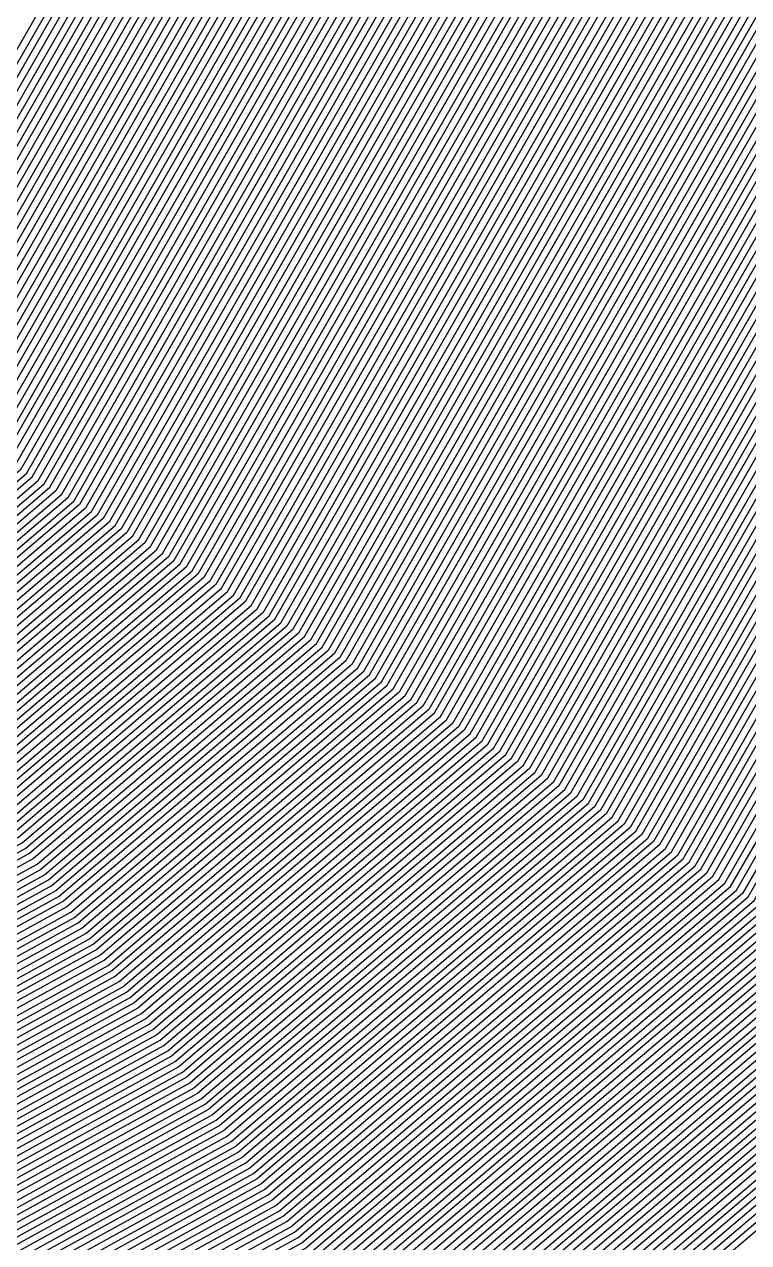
# Model space of a CAD drawing. Extents: x 7084 to 11035, y 13750 to 16729.
# Drawn here: x 8101.4 to 8164.9, y 16234.2 to 16341 of the extents above; entities that cross this region are included whole.
import ezdxf

# ---------------------------------------------------------------- set-up
doc = ezdxf.new("R2010")
doc.units = 0
doc.layers.add('Default', color=7, linetype='Continuous')

msp = doc.modelspace()

# ---------------------------------------------------------------- linework, layer by layer
at = {"layer": 'Default'}
for points in [[(7357.55, 15003.62), (7468.39, 15258.65), (7480.37, 15272.7), (7493.99, 15287.16), (7495.23, 15301.62), (7556.19, 15628.72), (7567.28, 15661.99), (7575.12, 15692.98), (7647.17, 16158.68), (7835.6, 16164.22), (7855, 16182.41), (8076.68, 16304.38), (8084.94, 16311.4), (8190.24, 16494.35), (8439.63, 16649.59)], [(8439.41, 16648.57), (8190.54, 16493.67), (8085.46, 16311.1), (8077.01, 16303.91), (7855.8, 16182.2), (7835.94, 16163.59), (7647.9, 16158.06)], [(7557.65, 15628.13), (7568.68, 15661.25), (7576.89, 15693.69), (7648.64, 16157.43), (7836.28, 16162.95), (7856.59, 16181.98), (8077.34, 16303.44), (8085.98, 16310.79), (8190.84, 16492.98), (8439.18, 16647.56)], [(8438.96, 16646.55), (8191.14, 16492.29), (8086.5, 16310.49), (8077.67, 16302.97), (7857.38, 16181.77), (7836.62, 16162.32), (7649.37, 16156.81), (7577.78, 15694.04), (7569.39, 15660.88), (7558.37, 15627.83), (7497.8, 15302.79)], [(8438.73, 16645.54), (8191.43, 16491.6), (8087.02, 16310.18), (8077.99, 16302.51), (7858.17, 16181.56), (7836.96, 16161.69), (7650.11, 16156.19), (7578.67, 15694.39), (7570.09, 15660.52), (7559.1, 15627.53), (7498.65, 15303.18), (7497.3, 15287.37), (7482.4, 15271.56), (7469.31, 15256.2), (7359.4, 15003.31), (7351.73, 14986.15), (7120.92, 14535.35), (7119.56, 14508.25), (7449.3, 14205.88)], [(8438.51, 16644.52), (8191.73, 16490.92), (8087.54, 16309.88), (8078.32, 16302.04), (7858.96, 16181.35), (7837.3, 16161.05), (7650.84, 16155.56), (7579.55, 15694.75), (7570.8, 15660.15), (7559.83, 15627.23), (7499.51, 15303.56)], [(7352.33, 14985.27), (7360.33, 15003.16), (7469.78, 15254.98), (7483.42, 15270.99), (7498.95, 15287.47), (7500.36, 15303.95), (7560.56, 15626.94), (7571.5, 15659.78), (7580.44, 15695.1), (7651.58, 16154.94), (7837.64, 16160.42), (7859.75, 16181.14), (8078.65, 16301.57), (8088.06, 16309.58), (8192.03, 16490.23), (8438.28, 16643.51)], [(8438.06, 16642.5), (8192.33, 16489.54), (8088.57, 16309.27), (8078.97, 16301.1), (7860.54, 16180.92), (7837.98, 16159.78), (7652.32, 16154.32), (7581.33, 15695.45), (7572.2, 15659.41), (7561.28, 15626.64), (7501.21, 15304.34)], [(8437.83, 16641.48), (8192.63, 16488.85), (8089.09, 16308.97), (8079.3, 16300.63), (7861.34, 16180.71), (7838.32, 16159.15), (7653.05, 16153.7), (7582.21, 15695.81), (7572.91, 15659.05), (7562.01, 15626.34), (7502.07, 15304.73), (7500.6, 15287.57), (7484.44, 15270.42)], [(8437.61, 16640.47), (8192.92, 16488.16), (8089.61, 16308.66), (8079.63, 16300.17), (7862.13, 16180.5), (7838.66, 16158.51), (7653.79, 16153.07), (7583.1, 15696.16), (7573.61, 15658.68), (7562.74, 15626.04), (7502.92, 15305.11)], [(7503.78, 15305.5), (7563.46, 15625.74), (7574.32, 15658.31), (7583.99, 15696.51), (7654.52, 16152.45), (7839, 16157.88), (7862.92, 16180.29), (8079.95, 16299.7), (8090.13, 16308.36), (8193.22, 16487.48), (8437.38, 16639.46)], [(7839.34, 16157.24), (7863.71, 16180.08), (8080.28, 16299.23), (8090.65, 16308.05), (8193.52, 16486.79), (8437.16, 16638.44)], [(7839.68, 16156.61), (7864.5, 16179.86), (8080.61, 16298.76), (8091.17, 16307.75), (8193.82, 16486.1), (8436.93, 16637.43)], [(8436.71, 16636.42), (8194.12, 16485.41), (8091.69, 16307.45), (8080.93, 16298.3), (7865.29, 16179.65), (7840.02, 16155.97), (7656.73, 16150.58), (7586.64, 15697.57), (7576.43, 15657.21), (7565.64, 15624.85), (7506.34, 15306.67), (7504.73, 15287.83)], [(8436.49, 16635.4), (8194.41, 16484.72), (8092.21, 16307.14), (8081.26, 16297.83), (7866.09, 16179.44), (7840.36, 16155.34), (7657.46, 16149.96), (7587.53, 15697.92), (7577.13, 15656.84), (7566.37, 15624.55), (7507.2, 15307.05)], [(7364.5, 15002.47), (7471.85, 15249.47), (7488, 15268.42), (7506.38, 15287.93), (7508.05, 15307.44), (7567.1, 15624.25), (7577.83, 15656.47), (7588.42, 15698.28), (7658.2, 16149.33), (7840.7, 16154.7), (7866.88, 16179.23), (8081.59, 16297.36), (8092.73, 16306.84), (8194.71, 16484.04), (8436.26, 16634.39)], [(8436.04, 16633.38), (8195.01, 16483.35), (8093.24, 16306.53), (8081.91, 16296.89), (7867.67, 16179.02), (7841.04, 16154.07), (7658.93, 16148.71), (7589.3, 15698.63), (7578.54, 15656.11), (7567.83, 15623.96), (7508.91, 15307.83)], [(7129.43, 14507.39), (7131.16, 14541.99), (7355.63, 14980.4), (7365.42, 15002.31), (7472.31, 15248.25), (7489.02, 15267.85), (7508.04, 15288.04), (7509.76, 15308.22), (7568.55, 15623.66), (7579.24, 15655.74), (7590.19, 15698.98), (7659.67, 16148.09), (7841.38, 16153.43), (7868.46, 16178.8), (8082.24, 16296.43), (8093.76, 16306.23), (8195.31, 16482.66), (8435.81, 16632.36)], [(8435.59, 16631.35), (8195.61, 16481.97), (8094.28, 16305.92), (8082.57, 16295.96), (7869.25, 16178.59), (7841.72, 16152.8), (7660.4, 16147.46), (7591.08, 15699.34), (7579.95, 15655.37), (7569.28, 15623.36), (7510.62, 15308.61), (7508.86, 15288.09), (7489.53, 15267.57), (7472.54, 15247.64), (7365.89, 15002.24), (7355.93, 14979.96), (7131.95, 14542.5), (7130.19, 14507.33), (7450.16, 14213.91), (7463.05, 14193.4), (7719.03, 14124.04)], [(8435.36, 16630.34), (8195.9, 16481.29), (8094.8, 16305.62), (8082.89, 16295.49), (7870.04, 16178.38), (7842.06, 16152.16), (7661.14, 16146.84), (7591.96, 15699.69)], [(7512.33, 15309.38), (7570.73, 15622.77), (7581.35, 15654.63), (7592.85, 15700.04), (7661.87, 16146.22), (7842.4, 16151.53), (7870.83, 16178.17), (8083.22, 16295.02), (8095.32, 16305.32), (8196.2, 16480.6), (8435.14, 16629.32)], [(8434.91, 16628.31), (8196.5, 16479.91), (8095.84, 16305.01), (8083.55, 16294.56), (7871.63, 16177.96), (7842.74, 16150.89), (7662.61, 16145.59), (7593.73, 15700.4), (7582.06, 15654.27), (7571.46, 15622.47), (7513.18, 15309.77)], [(7872.42, 16177.74), (8083.87, 16294.09), (8096.36, 16304.71), (8196.8, 16479.22), (8434.69, 16627.3)], [(7514.89, 15310.54), (7572.92, 15621.87), (7583.47, 15653.53), (7595.51, 15701.1), (7664.08, 16144.35), (7843.42, 16149.62), (7873.21, 16177.53), (8084.2, 16293.62), (8096.88, 16304.4), (8197.1, 16478.53), (8434.46, 16626.28)], [(8434.24, 16625.27), (8197.39, 16477.85), (8097.39, 16304.1), (8084.53, 16293.15), (7874, 16177.32), (7843.76, 16148.99), (7664.81, 16143.72), (7596.39, 15701.46), (7584.17, 15653.16), (7573.64, 15621.57), (7515.75, 15310.93)], [(8434.01, 16624.26), (8197.69, 16477.16), (8097.91, 16303.79), (8084.85, 16292.68), (7874.79, 16177.11), (7844.1, 16148.35), (7665.55, 16143.1), (7597.28, 15701.81), (7584.87, 15652.8), (7574.37, 15621.28), (7516.6, 15311.32), (7514.64, 15288.45), (7493.1, 15265.58), (7474.16, 15243.36), (7369.13, 15001.7), (7358.03, 14976.86), (7137.46, 14546.08), (7135.5, 14506.87), (7450.6, 14217.93), (7464.96, 14195.06), (7717.04, 14126.76), (7785.6, 14177.73)], [(7876.37, 16176.68), (8085.51, 16291.75), (8098.95, 16303.19), (8198.29, 16475.78), (8433.56, 16622.23)], [(8433.34, 16621.22), (8198.59, 16475.1), (8099.47, 16302.88), (8085.83, 16291.28), (7877.17, 16176.47), (7845.12, 16146.45), (7667.76, 16141.23), (7599.94, 15702.87), (7586.98, 15651.69), (7576.55, 15620.38)], [(7520.02, 15312.87), (7577.28, 15620.08), (7587.69, 15651.33), (7600.82, 15703.22), (7668.49, 16140.61), (7845.46, 16145.81), (7877.96, 16176.26), (8086.16, 16290.81), (8099.99, 16302.58), (8198.89, 16474.41), (8433.11, 16620.2)], [(7518.77, 15288.71), (7520.88, 15313.26), (7578, 15619.79), (7588.39, 15650.96), (7601.71, 15703.57), (7669.23, 16139.98), (7845.8, 16145.18), (7878.75, 16176.05), (8086.49, 16290.35), (8100.51, 16302.27), (8199.18, 16473.72), (8432.89, 16619.19)], [(8432.66, 16618.18), (8199.48, 16473.03), (8101.03, 16301.97), (8086.81, 16289.88), (7879.54, 16175.84), (7846.14, 16144.55), (7669.96, 16139.36), (7602.6, 15703.93), (7589.1, 15650.59), (7578.73, 15619.49), (7521.73, 15313.65), (7519.6, 15288.76), (7496.15, 15263.87), (7475.54, 15239.69), (7371.91, 15001.23), (7359.83, 14974.21), (7142.19, 14549.14), (7140.06, 14506.47), (7450.97, 14221.37), (7466.6, 14196.48), (7715.33, 14129.09), (7789.94, 14184.56)], [(7522.59, 15314.04), (7579.46, 15619.19), (7589.8, 15650.22), (7603.48, 15704.28), (7670.7, 16138.74), (7846.48, 16143.91), (7880.33, 16175.62), (8087.14, 16289.41), (8101.55, 16301.66), (8199.78, 16472.34), (8432.44, 16617.16)], [(8201.04, 14055.19), (8116.38, 14088.79), (7791.39, 14186.84), (7714.76, 14129.87), (7467.15, 14196.95), (7451.09, 14222.52), (7141.58, 14506.34), (7143.76, 14550.17), (7360.43, 14973.33), (7372.83, 15001.08), (7476.01, 15238.46), (7497.17, 15263.3), (7521.25, 15288.86), (7523.44, 15314.42), (7580.19, 15618.89), (7590.5, 15649.86), (7604.37, 15704.63), (7671.43, 16138.12), (7846.82, 16143.28), (7881.12, 16175.41), (8087.47, 16288.94), (8102.06, 16301.36), (8200.08, 16471.66), (8432.22, 16616.15)], [(7524.3, 15314.81), (7580.91, 15618.59), (7591.21, 15649.49), (7605.26, 15704.99), (7672.17, 16137.49), (7847.16, 16142.64), (7881.92, 16175.2), (8087.8, 16288.48), (8102.58, 16301.06), (8200.38, 16470.97), (8431.99, 16615.14)], [(7146.13, 14551.7), (7361.33, 14972), (7374.22, 15000.85), (7476.7, 15236.63), (7498.7, 15262.44), (7523.73, 15289.01), (7526.01, 15315.59), (7582.37, 15618), (7592.61, 15648.75), (7607.03, 15705.69), (7673.64, 16136.25), (7847.84, 16141.37), (7883.5, 16174.78), (8088.45, 16287.54), (8103.62, 16300.45), (8200.97, 16469.59), (8431.54, 16613.11)], [(7373.76, 15000.93), (7476.47, 15237.24), (7498.19, 15262.73), (7522.9, 15288.96), (7525.15, 15315.2), (7581.64, 15618.3), (7591.91, 15649.12), (7606.14, 15705.34), (7672.9, 16136.87), (7847.5, 16142.01), (7882.71, 16174.99), (8088.12, 16288.01), (8103.1, 16300.75), (8200.67, 16470.28), (8431.77, 16614.12)], [(8431.32, 16612.1), (8201.27, 16468.9), (8104.14, 16300.14), (8088.78, 16287.07), (7884.29, 16174.56), (7848.18, 16140.74), (7674.37, 16135.62), (7607.91, 15706.05), (7593.32, 15648.38), (7583.09, 15617.7), (7526.86, 15315.97)], [(8206.56, 14059.77), (8116.34, 14095.58), (7795.01, 14192.53), (7713.34, 14131.81), (7468.51, 14198.14), (7451.4, 14225.38), (7145.37, 14506.01), (7147.7, 14552.72), (7361.93, 14971.12), (7375.15, 15000.7), (7477.16, 15235.41), (7499.71, 15261.87), (7525.38, 15289.12), (7527.72, 15316.36), (7583.82, 15617.4), (7594.02, 15648.02), (7608.8, 15706.4), (7675.11, 16135), (7848.52, 16140.1), (7885.08, 16174.35), (8089.1, 16286.6), (8104.66, 16299.84), (8201.57, 16468.22), (8431.09, 16611.08)], [(8430.87, 16610.07), (8201.87, 16467.53), (8105.18, 16299.53), (8089.43, 16286.14), (7885.87, 16174.14), (7848.87, 16139.47), (7675.84, 16134.38), (7609.69, 15706.75), (7594.73, 15647.65), (7584.55, 15617.1), (7528.57, 15316.75)], [(7527.03, 15289.22), (7529.43, 15317.14), (7585.28, 15616.81), (7595.43, 15647.28), (7610.57, 15707.11), (7676.58, 16133.75), (7849.21, 16138.83), (7886.66, 16173.93), (8089.76, 16285.67), (8105.7, 16299.23), (8202.16, 16466.84), (8430.64, 16609.06)], [(8430.42, 16608.04), (8202.46, 16466.15), (8106.21, 16298.93), (8090.08, 16285.2), (7887.46, 16173.72), (7849.55, 16138.2), (7677.31, 16133.13), (7611.46, 15707.46), (7596.13, 15646.91), (7586, 15616.51), (7530.28, 15317.53), (7527.86, 15289.27), (7501.24, 15261.02), (7477.85, 15233.57), (7376.54, 15000.47), (7362.83, 14969.79), (7150.07, 14554.25), (7147.65, 14505.82), (7451.59, 14227.1), (7469.33, 14198.85), (7712.48, 14132.97)], [(8430.19, 16607.03), (8202.76, 16465.47), (8106.73, 16298.62), (8090.41, 16284.73), (7888.25, 16173.5), (7849.89, 16137.56), (7678.05, 16132.51), (7612.35, 15707.81), (7596.84, 15646.55), (7586.73, 15616.21), (7531.14, 15317.91)], [(8212.09, 14064.36), (8116.3, 14102.37), (7798.63, 14198.21), (7711.92, 14133.75), (7469.88, 14199.32), (7451.71, 14228.25), (7149.17, 14505.69), (7151.64, 14555.27), (7363.42, 14968.91), (7377.46, 15000.31), (7478.31, 15232.35), (7502.26, 15260.45), (7529.51, 15289.37), (7531.99, 15318.3), (7587.46, 15615.91), (7597.54, 15646.18), (7613.23, 15708.16), (7678.78, 16131.88), (7850.23, 16136.93), (7889.04, 16173.29), (8090.74, 16284.27), (8107.25, 16298.32), (8203.06, 16464.78), (8429.97, 16606.02)], [(8429.74, 16605), (8203.36, 16464.09), (8107.77, 16298.01), (8091.06, 16283.8), (7889.83, 16173.08), (7850.57, 16136.29), (7679.52, 16131.26), (7614.12, 15708.52), (7598.25, 15645.81), (7588.18, 15615.62), (7532.84, 15318.69)], [(8429.52, 16603.99), (8203.65, 16463.4), (8108.29, 16297.71), (8091.39, 16283.33), (7890.62, 16172.87), (7850.91, 16135.66), (7680.25, 16130.64), (7615, 15708.87), (7598.95, 15645.44), (7588.91, 15615.32), (7533.7, 15319.08), (7531.16, 15289.48), (7503.28, 15259.88), (7478.77, 15231.12), (7378.39, 15000.16), (7364.02, 14968.02), (7153.22, 14556.3), (7150.68, 14505.55), (7451.83, 14229.4), (7470.43, 14199.8), (7711.35, 14134.53), (7800.07, 14200.49)], [(8429.29, 16602.98), (8203.95, 16462.71), (8108.81, 16297.4), (8091.72, 16282.86), (7891.41, 16172.66), (7851.25, 16135.02), (7680.99, 16130.01), (7615.89, 15709.22)], [(8216.52, 14068.02), (8116.27, 14107.81), (7801.52, 14202.77), (7710.78, 14135.3), (7470.97, 14200.27), (7451.96, 14230.55), (7152.2, 14505.42), (7154.79, 14557.32), (7364.62, 14967.14), (7379.32, 15000), (7479.24, 15229.9), (7504.3, 15259.31), (7532.82, 15289.58), (7535.41, 15319.85), (7590.37, 15614.72), (7600.36, 15644.71), (7616.78, 15709.58), (7681.72, 16129.39), (7851.59, 16134.39), (7892.21, 16172.44), (8092.04, 16282.4), (8109.33, 16297.1), (8204.25, 16462.03), (8429.07, 16601.96)], [(8428.84, 16600.95), (8204.55, 16461.34), (8109.85, 16296.8), (8092.37, 16281.93), (7893, 16172.23), (7851.93, 16133.75), (7682.46, 16128.77), (7617.66, 15709.93), (7601.06, 15644.34), (7591.09, 15614.42), (7536.26, 15320.24), (7533.64, 15289.63), (7504.81, 15259.02)], [(8428.62, 16599.94), (8204.85, 16460.65), (8110.37, 16296.49), (8092.7, 16281.46), (7893.79, 16172.02), (7852.27, 16133.12), (7683.19, 16128.14), (7618.55, 15710.28)], [(7537.97, 15321.02), (7592.55, 15613.83), (7602.47, 15643.61), (7619.44, 15710.64), (7683.93, 16127.52), (7852.61, 16132.48), (7894.58, 16171.81), (8093.02, 16280.99), (8110.88, 16296.19), (8205.15, 16459.96), (8428.39, 16598.92)], [(7538.83, 15321.4), (7593.27, 15613.53), (7603.17, 15643.24), (7620.32, 15710.99), (7684.67, 16126.9), (7852.95, 16131.85), (7895.37, 16171.6), (8093.35, 16280.53), (8111.4, 16295.88), (8205.44, 16459.27), (8428.17, 16597.91)], [(8427.94, 16596.9), (8205.74, 16458.59), (8111.92, 16295.58), (8093.68, 16280.06), (7896.16, 16171.38), (7853.29, 16131.21), (7685.4, 16126.27), (7621.21, 15711.34), (7603.88, 15642.87), (7594, 15613.23), (7539.68, 15321.79)], [(7540.54, 15322.18), (7594.73, 15612.93), (7604.58, 15642.5), (7622.09, 15711.7), (7686.14, 16125.65), (7853.63, 16130.58), (7896.95, 16171.17), (8094, 16279.59), (8112.44, 16295.27), (8206.04, 16457.9), (8427.72, 16595.88)], [(7595.45, 15612.64), (7605.28, 15642.13), (7622.98, 15712.05), (7686.87, 16125.03), (7853.97, 16129.94), (7897.75, 16170.96), (8094.33, 16279.12), (8112.96, 16294.97), (8206.34, 16457.21), (8427.5, 16594.87)], [(7542.25, 15322.96), (7596.18, 15612.34), (7605.99, 15641.77), (7623.87, 15712.4), (7687.61, 16124.4), (7854.31, 16129.31), (7898.54, 16170.75), (8094.66, 16278.65), (8113.48, 16294.66), (8206.64, 16456.52), (8427.27, 16593.86)], [(8427.05, 16592.84), (8206.93, 16455.84), (8114, 16294.36), (8094.98, 16278.19), (7899.33, 16170.54), (7854.65, 16128.67), (7688.34, 16123.78), (7624.75, 15712.75), (7606.69, 15641.4), (7596.91, 15612.04), (7543.1, 15323.34)], [(7543.96, 15323.73), (7597.64, 15611.74), (7607.4, 15641.03), (7625.64, 15713.11), (7689.08, 16123.16), (7854.99, 16128.04), (7900.12, 16170.32), (8095.31, 16277.72), (8114.52, 16294.06), (8207.23, 16455.15), (8426.82, 16591.83)], [(7598.36, 15611.44), (7608.1, 15640.66), (7626.53, 15713.46), (7689.81, 16122.54), (7855.33, 16127.41), (7900.91, 16170.11), (8095.64, 16277.25), (8115.03, 16293.75), (8207.53, 16454.46), (8426.6, 16590.82)], [(8426.37, 16589.8), (8207.83, 16453.77), (8115.55, 16293.45), (8095.96, 16276.78), (7901.7, 16169.9), (7855.67, 16126.77), (7690.55, 16121.91), (7627.41, 15713.81), (7608.8, 15640.3), (7599.09, 15611.15), (7545.67, 15324.51), (7542.73, 15290.2)], [(7546.52, 15324.89), (7599.82, 15610.85), (7609.51, 15639.93), (7628.3, 15714.17), (7691.28, 16121.29), (7856.01, 16126.14), (7902.5, 16169.69), (8096.29, 16276.32), (8116.07, 16293.14), (8208.13, 16453.08), (8426.15, 16588.79)], [(8425.92, 16587.78), (8208.42, 16452.4), (8116.59, 16292.84), (8096.62, 16275.85), (7903.29, 16169.48), (7856.35, 16125.5), (7692.02, 16120.67), (7629.18, 15714.52), (7610.21, 15639.56), (7600.54, 15610.55), (7547.38, 15325.28), (7544.38, 15290.3), (7511.43, 15255.32), (7482.46, 15221.34), (7385.8, 14998.93), (7368.82, 14960.95), (7165.82, 14564.47), (7162.83, 14504.5), (7452.83, 14238.58), (7474.8, 14203.59), (7706.79, 14140.74)], [(8425.7, 16586.76), (8208.72, 16451.71), (8117.11, 16292.53), (8096.95, 16275.38), (7904.08, 16169.27), (7856.69, 16124.87), (7692.75, 16120.04), (7630.07, 15714.87), (7610.91, 15639.19), (7601.27, 15610.25), (7548.23, 15325.67)], [(8425.47, 16585.75), (8209.02, 16451.02), (8117.63, 16292.23), (8097.27, 16274.91), (7904.87, 16169.05), (7857.03, 16124.23), (7693.49, 16119.42), (7630.96, 15715.23), (7611.62, 15638.83), (7602, 15609.95), (7549.09, 15326.06)], [(8425.25, 16584.74), (8209.32, 16450.33), (8118.15, 16291.93), (8097.6, 16274.45), (7905.66, 16168.84), (7857.37, 16123.6), (7694.22, 16118.8), (7631.84, 15715.58), (7612.32, 15638.46), (7602.73, 15609.66), (7549.94, 15326.45), (7546.86, 15290.46), (7512.95, 15254.47), (7483.16, 15219.5), (7387.19, 14998.69), (7369.72, 14959.62), (7168.19, 14566), (7165.1, 14504.31), (7453.01, 14240.3)], [(7550.8, 15326.83), (7603.45, 15609.36), (7613.03, 15638.09), (7632.73, 15715.93), (7694.96, 16118.17), (7857.71, 16122.96), (7906.45, 16168.63), (8097.93, 16273.98), (8118.67, 16291.62), (8209.62, 16449.64), (8425.02, 16583.72)], [(7551.65, 15327.22), (7604.18, 15609.06), (7613.73, 15637.72), (7633.62, 15716.29), (7695.69, 16117.55), (7858.05, 16122.33), (7907.24, 16168.42), (8098.25, 16273.51), (8119.19, 16291.32), (8209.91, 16448.96), (8424.8, 16582.71)], [(7552.51, 15327.61), (7604.91, 15608.76), (7614.43, 15637.36), (7634.5, 15716.64), (7696.43, 16116.93), (7858.39, 16121.69), (7908.04, 16168.21), (8098.58, 16273.04), (8119.7, 16291.01), (8210.21, 16448.27), (8424.57, 16581.7)], [(8424.35, 16580.68), (8210.51, 16447.58), (8120.22, 16290.71), (8098.91, 16272.57), (7908.83, 16167.99), (7858.73, 16121.06), (7697.16, 16116.3), (7635.39, 15716.99), (7615.14, 15636.99), (7605.63, 15608.47), (7553.36, 15328)], [(8424.12, 16579.67), (8210.81, 16446.89), (8120.74, 16290.4), (8099.23, 16272.11), (7909.62, 16167.78), (7859.07, 16120.42), (7697.9, 16115.68), (7636.28, 15717.35), (7615.84, 15636.62), (7606.36, 15608.17), (7554.22, 15328.38), (7550.99, 15290.71), (7515.5, 15253.04)], [(7371.52, 14956.97), (7389.97, 14998.23), (7484.54, 15215.83), (7516.01, 15252.76), (7551.82, 15290.76), (7555.07, 15328.77), (7607.09, 15607.87), (7616.54, 15636.25), (7637.16, 15717.7), (7698.63, 16115.06), (7859.41, 16119.79), (7910.41, 16167.57), (8099.56, 16271.64), (8121.26, 16290.1), (8211.11, 16446.21), (8423.9, 16578.66)], [(7555.93, 15329.16), (7607.81, 15607.57), (7617.25, 15635.88), (7638.05, 15718.05), (7699.37, 16114.43), (7859.75, 16119.15), (7911.2, 16167.36), (8099.89, 16271.17), (8121.78, 16289.8), (8211.4, 16445.52), (8423.67, 16577.65)], [(8423.45, 16576.63), (8211.7, 16444.83), (8122.3, 16289.49), (8100.21, 16270.7), (7911.99, 16167.15), (7860.09, 16118.52), (7700.11, 16113.81), (7638.93, 15718.4)], [(7557.64, 15329.94), (7609.27, 15606.98), (7618.66, 15635.15), (7639.82, 15718.76), (7700.84, 16113.19), (7860.43, 16117.88), (7912.78, 16166.93), (8100.54, 16270.24), (8122.82, 16289.19), (8212, 16444.14), (8423.23, 16575.62)], [(8247.47, 14093.69), (8116.03, 14145.85), (7821.78, 14234.63), (7702.81, 14146.17), (7478.62, 14206.91), (7453.69, 14246.6), (7173.45, 14503.58), (7176.85, 14571.62), (7373.02, 14954.76), (7392.28, 14997.85), (7485.69, 15212.78), (7518.55, 15251.33), (7555.95, 15291.02), (7559.35, 15330.71), (7610.72, 15606.38), (7620.06, 15634.41), (7641.59, 15719.46), (7702.31, 16111.94), (7861.11, 16116.61), (7914.37, 16166.51), (8101.19, 16269.3), (8123.86, 16288.58), (8212.6, 16442.77), (8422.78, 16573.59)], [(7558.49, 15330.32), (7610, 15606.68), (7619.36, 15634.78), (7640.71, 15719.11), (7701.58, 16112.56), (7860.77, 16117.25), (7913.58, 16166.72), (8100.87, 16269.77), (8123.34, 16288.88), (8212.3, 16443.45), (8423, 16574.61)], [(8422.55, 16572.58), (8212.9, 16442.08), (8124.37, 16288.27), (8101.52, 16268.83), (7915.16, 16166.3), (7861.45, 16115.98), (7703.05, 16111.32), (7642.48, 15719.82)], [(8422.33, 16571.57), (8213.19, 16441.39), (8124.89, 16287.97), (8101.85, 16268.37), (7915.95, 16166.09), (7861.79, 16115.34), (7703.78, 16110.69), (7643.37, 15720.17), (7621.47, 15633.68), (7612.18, 15605.78), (7561.06, 15331.49)], [(8422.1, 16570.55), (8213.49, 16440.7), (8125.41, 16287.67), (8102.17, 16267.9), (7916.74, 16165.87), (7862.13, 16114.71), (7704.52, 16110.07), (7644.25, 15720.52), (7622.18, 15633.31), (7612.9, 15605.49), (7561.91, 15331.88)], [(7562.77, 15332.26), (7613.63, 15605.19), (7622.88, 15632.94), (7645.14, 15720.88), (7705.25, 16109.45), (7862.47, 16114.07), (7917.53, 16165.66), (8102.5, 16267.43), (8125.93, 16287.36), (8213.79, 16440.01), (8421.88, 16569.54)], [(8421.65, 16568.53), (8214.09, 16439.33), (8126.45, 16287.06), (8102.83, 16266.96), (7918.33, 16165.45), (7862.81, 16113.44), (7705.99, 16108.83), (7646.02, 15721.23), (7623.58, 15632.58), (7614.36, 15604.89), (7563.62, 15332.65)], [(7178.01, 14503.19), (7181.58, 14574.69), (7374.82, 14952.1), (7395.06, 14997.39), (7487.08, 15209.11), (7521.61, 15249.62), (7560.9, 15291.33), (7564.47, 15333.04), (7615.09, 15604.59), (7624.29, 15632.21), (7646.91, 15721.58), (7706.72, 16108.2), (7863.15, 16112.8), (7919.12, 16165.24), (8103.15, 16266.49), (8126.97, 16286.75), (8214.39, 16438.64), (8421.43, 16567.51)], [(8103.48, 16266.03), (8127.49, 16286.45), (8214.68, 16437.95), (8421.2, 16566.5)], [(8420.98, 16565.49), (8214.98, 16437.26), (8128.01, 16286.14), (8103.81, 16265.56), (7920.7, 16164.81), (7863.83, 16111.53), (7708.19, 16106.96), (7648.68, 15722.29), (7625.69, 15631.47), (7616.54, 15604), (7566.18, 15333.81), (7562.55, 15291.43), (7522.63, 15249.05), (7487.54, 15207.88), (7395.99, 14997.23), (7375.42, 14951.22), (7183.16, 14575.71), (7179.53, 14503.06), (7454.19, 14251.19), (7480.8, 14208.81), (7700.53, 14149.28)], [(8420.75, 16564.47), (8215.28, 16436.58), (8128.52, 16285.84), (8104.13, 16265.09), (7921.49, 16164.6), (7864.17, 16110.9), (7708.93, 16106.33)], [(8420.53, 16563.46), (8215.58, 16435.89), (8129.04, 16285.54), (8104.46, 16264.62), (7922.28, 16164.39), (7864.51, 16110.27), (7709.66, 16105.71), (7650.46, 15723), (7627.1, 15630.74), (7617.99, 15603.4), (7567.89, 15334.59)], [(8420.3, 16562.45), (8215.88, 16435.2), (8129.56, 16285.23), (8104.79, 16264.16), (7923.07, 16164.18), (7864.85, 16109.63)], [(8420.08, 16561.43), (8216.17, 16434.51), (8130.08, 16284.93), (8105.11, 16263.69), (7923.87, 16163.97), (7865.19, 16109), (7711.13, 16104.46), (7652.23, 15723.7)], [(7570.46, 15335.75), (7620.17, 15602.51), (7629.21, 15629.63), (7653.11, 15724.05), (7711.87, 16103.84), (7865.54, 16108.36), (7924.66, 16163.75), (8105.44, 16263.22), (8130.6, 16284.62), (8216.47, 16433.82), (8419.85, 16560.42)], [(7571.31, 15336.14), (7620.9, 15602.21), (7629.92, 15629.27), (7654, 15724.41), (7712.6, 16103.22), (7865.88, 16107.73), (7925.45, 16163.54), (8105.77, 16262.75), (8131.12, 16284.32), (8216.77, 16433.14), (8419.63, 16559.41)], [(7184.84, 14502.6), (7188.67, 14579.29), (7377.52, 14948.12), (7399.23, 14996.69), (7489.16, 15203.6), (7526.19, 15247.06), (7568.34, 15291.79), (7572.17, 15336.53), (7621.63, 15601.91), (7630.62, 15628.9), (7654.89, 15724.76), (7713.34, 16102.59), (7866.22, 16107.09), (7926.24, 16163.33), (8106.09, 16262.29), (8131.64, 16284.01), (8217.07, 16432.45), (8419.4, 16558.39)], [(7573.02, 15336.92), (7622.36, 15601.61), (7631.33, 15628.53), (7655.77, 15725.11), (7714.07, 16101.97), (7866.56, 16106.46), (7927.03, 16163.12), (8106.42, 16261.82), (8132.16, 16283.71), (8217.37, 16431.76), (8419.18, 16557.38)], [(7573.88, 15337.3), (7623.08, 15601.32), (7632.03, 15628.16), (7656.66, 15725.47), (7714.81, 16101.35), (7866.9, 16105.82), (7927.82, 16162.91), (8106.75, 16261.35), (8132.68, 16283.41), (8217.66, 16431.07), (8418.95, 16556.37)], [(7574.73, 15337.69), (7623.81, 15601.02), (7632.73, 15627.8), (7657.55, 15725.82), (7715.55, 16100.72), (7867.24, 16105.19), (7928.62, 16162.69), (8107.08, 16260.88), (8133.19, 16283.1), (8217.96, 16430.39), (8418.73, 16555.35)], [(7571.64, 15292), (7575.59, 15338.08), (7624.54, 15600.72), (7633.44, 15627.43), (7658.43, 15726.17), (7716.28, 16100.1), (7867.58, 16104.55), (7929.41, 16162.48), (8107.4, 16260.42), (8133.71, 16282.8), (8218.26, 16429.7), (8418.51, 16554.34)], [(8418.28, 16553.33), (8218.56, 16429.01), (8134.23, 16282.49), (8107.73, 16259.95), (7930.2, 16162.27), (7867.92, 16103.92), (7717.02, 16099.48), (7659.32, 15726.53), (7634.14, 15627.06), (7625.26, 15600.42), (7576.44, 15338.47)], [(7577.3, 15338.86), (7625.99, 15600.12), (7634.84, 15626.69), (7660.2, 15726.88), (7717.75, 16098.85), (7868.26, 16103.28), (7930.99, 16162.06), (8108.06, 16259.48), (8134.75, 16282.19), (8218.86, 16428.32), (8418.06, 16552.31)], [(7579.01, 15339.63), (7627.45, 15599.53), (7636.25, 15625.96), (7661.98, 15727.59), (7719.22, 16097.61), (7868.94, 16102.01), (7932.57, 16161.63), (8108.71, 16258.54), (8135.79, 16281.58), (8219.45, 16426.95), (8417.61, 16550.29)], [(8417.38, 16549.27), (8219.75, 16426.26), (8136.31, 16281.28), (8109.04, 16258.08), (7933.36, 16161.42), (7869.28, 16101.38), (7719.96, 16096.98), (7662.86, 15727.94), (7636.96, 15625.59), (7628.17, 15599.23), (7579.86, 15340.02)], [(8417.16, 16548.26), (8220.05, 16425.57), (8136.83, 16280.97), (8109.36, 16257.61), (7934.16, 16161.21), (7869.62, 16100.74), (7720.69, 16096.36), (7663.75, 15728.29), (7637.66, 15625.22), (7628.9, 15598.93), (7580.72, 15340.41)], [(7581.57, 15340.8), (7629.63, 15598.63), (7638.36, 15624.86), (7664.64, 15728.65), (7721.43, 16095.74), (7869.96, 16100.11), (7934.95, 16161), (8109.69, 16257.14), (8137.34, 16280.67), (8220.35, 16424.88), (8416.93, 16547.25)], [(7381.12, 14942.82), (7404.79, 14995.77), (7491.92, 15196.26), (7532.3, 15243.64), (7578.25, 15292.41), (7582.43, 15341.18), (7630.35, 15598.34), (7639.07, 15624.49), (7665.52, 15729), (7722.16, 16095.11), (7870.3, 16099.47), (7935.74, 16160.79), (8110.02, 16256.67), (8137.86, 16280.36), (8220.65, 16424.19), (8416.71, 16546.23)], [(7631.08, 15598.04), (7639.77, 15624.12), (7666.41, 15729.35), (7722.9, 16094.49), (7870.64, 16098.84), (7936.53, 16160.57), (8110.34, 16256.21), (8138.38, 16280.06), (8220.94, 16423.51), (8416.48, 16545.22)], [(8416.26, 16544.21), (8221.24, 16422.82), (8138.9, 16279.75), (8110.67, 16255.74), (7937.32, 16160.36), (7870.98, 16098.2), (7723.63, 16093.87), (7667.29, 15729.7), (7640.47, 15623.75), (7631.81, 15597.74), (7584.14, 15341.96)], [(8416.03, 16543.19), (8221.54, 16422.13), (8139.42, 16279.45), (8111, 16255.27), (7938.11, 16160.15), (7871.32, 16097.57), (7724.37, 16093.25), (7668.18, 15730.06), (7641.18, 15623.38), (7632.53, 15597.44), (7584.99, 15342.35)], [(8415.81, 16542.18), (8221.84, 16421.44), (8139.94, 16279.15), (8111.32, 16254.8), (7938.91, 16159.94), (7871.66, 16096.93), (7725.1, 16092.62), (7669.07, 15730.41), (7641.88, 15623.02), (7633.26, 15597.14), (7585.85, 15342.73)], [(7582.38, 15292.67), (7586.7, 15343.12), (7633.99, 15596.85), (7642.59, 15622.65), (7669.95, 15730.76), (7725.84, 16092), (7872, 16096.3), (7939.7, 16159.73), (8111.65, 16254.34), (8140.46, 16278.84), (8222.14, 16420.76), (8415.58, 16541.17)], [(7583.21, 15292.72), (7587.56, 15343.51), (7634.72, 15596.55), (7643.29, 15622.28), (7670.84, 15731.12), (7726.57, 16091.38), (7872.34, 16095.66), (7940.49, 16159.51), (8111.98, 16253.87), (8140.98, 16278.54), (8222.43, 16420.07), (8415.36, 16540.15)], [(7199.26, 14501.35), (7203.64, 14588.99), (7383.21, 14939.72), (7408.03, 14995.23), (7493.54, 15191.98), (7535.87, 15241.65), (7584.03, 15292.77), (7588.41, 15343.9), (7635.44, 15596.25), (7643.99, 15621.91), (7671.73, 15731.47), (7727.31, 16090.75), (7872.68, 16095.03), (7941.28, 16159.3), (8112.3, 16253.4), (8141.5, 16278.23), (8222.73, 16419.38), (8415.13, 16539.14)], [(7589.27, 15344.29), (7636.17, 15595.95), (7644.7, 15621.55), (7672.61, 15731.82), (7728.04, 16090.13), (7873.02, 16094.39), (7942.07, 16159.09), (8112.63, 16252.93), (8142.01, 16277.93), (8223.03, 16418.69), (8414.91, 16538.13)], [(7455.92, 14267.25), (7200.78, 14501.22), (7205.21, 14590.02), (7383.81, 14938.84), (7408.95, 14995.08), (7494, 15190.76), (7536.88, 15241.08), (7585.68, 15292.87), (7590.12, 15344.67), (7636.9, 15595.66), (7645.4, 15621.18), (7673.5, 15732.18), (7728.78, 16089.51), (7873.36, 16093.76), (7942.86, 16158.88), (8112.96, 16252.46), (8142.53, 16277.62), (8223.33, 16418), (8414.68, 16537.11)], [(7590.98, 15345.06), (7637.62, 15595.36), (7646.11, 15620.81), (7674.38, 15732.53), (7729.51, 16088.88), (7873.7, 16093.13), (7943.65, 16158.67), (8113.28, 16252), (8143.05, 16277.32), (8223.63, 16417.32), (8414.46, 16536.1)], [(7203.05, 14501.02), (7207.58, 14591.55), (7384.71, 14937.51), (7410.34, 14994.85), (7494.69, 15188.92), (7538.41, 15240.22), (7588.16, 15293.03), (7592.69, 15345.84), (7639.08, 15594.76), (7647.51, 15620.08), (7676.16, 15733.24), (7730.99, 16087.64), (7874.38, 16091.86), (7945.24, 16158.24), (8113.94, 16251.06), (8144.09, 16276.71), (8224.22, 16415.94), (8414.01, 16534.07)], [(7944.45, 16158.45), (8113.61, 16251.53), (8143.57, 16277.02), (8223.92, 16416.63), (8414.23, 16535.09)], [(7640.53, 15594.17), (7648.92, 15619.34), (7677.93, 15733.94), (7732.46, 16086.39), (7875.06, 16090.59), (7946.82, 16157.82), (8114.59, 16250.13), (8145.13, 16276.1), (8224.82, 16414.56), (8413.56, 16532.05)], [(8413.34, 16531.03), (8225.12, 16413.88), (8145.65, 16275.8), (8114.92, 16249.66), (7947.61, 16157.61), (7875.4, 16089.95), (7733.19, 16085.77), (7678.82, 15734.3), (7649.62, 15618.97), (7641.26, 15593.87), (7595.25, 15347)], [(7596.11, 15347.39), (7641.99, 15593.57), (7650.33, 15618.61), (7679.7, 15734.65), (7733.93, 16085.14), (7875.74, 16089.32), (7948.4, 16157.39), (8115.24, 16249.19), (8146.16, 16275.49), (8225.41, 16413.19), (8413.11, 16530.02)], [(8412.89, 16529.01), (8225.71, 16412.5), (8146.68, 16275.19), (8115.57, 16248.72), (7949.19, 16157.18), (7876.08, 16088.68), (7734.66, 16084.52), (7680.59, 15735), (7651.03, 15618.24), (7642.71, 15593.27), (7596.96, 15347.78)], [(8412.66, 16527.99), (8226.01, 16411.81), (8147.2, 16274.89), (8115.9, 16248.26), (7949.99, 16156.97), (7876.42, 16088.05), (7735.4, 16083.9), (7681.48, 15735.35), (7651.74, 15617.87), (7643.44, 15592.97), (7597.81, 15348.16)], [(8412.44, 16526.98), (8226.31, 16411.13), (8147.72, 16274.58), (8116.23, 16247.79), (7950.78, 16156.76), (7876.76, 16087.41), (7736.13, 16083.27), (7682.36, 15735.71), (7652.44, 15617.5), (7644.17, 15592.68), (7598.67, 15348.55)], [(8412.21, 16525.97), (8226.61, 16410.44), (8148.24, 16274.28), (8116.55, 16247.32), (7951.57, 16156.55), (7877.1, 16086.78), (7736.87, 16082.65), (7683.25, 15736.06)], [(7600.38, 15349.33), (7645.62, 15592.08), (7653.85, 15616.77), (7684.13, 15736.41), (7737.6, 16082.03), (7877.44, 16086.14), (7952.36, 16156.33), (8116.88, 16246.85), (8148.76, 16273.97), (8226.9, 16409.75), (8411.99, 16524.95)], [(7601.23, 15349.72), (7646.35, 15591.78), (7654.55, 15616.4), (7685.02, 15736.77), (7738.34, 16081.4), (7877.78, 16085.51), (7953.15, 16156.12), (8117.21, 16246.39), (8149.28, 16273.67), (8227.2, 16409.06), (8411.76, 16523.94)], [(8411.54, 16522.93), (8227.5, 16408.37), (8149.8, 16273.36), (8117.53, 16245.92), (7953.94, 16155.91), (7878.12, 16084.87), (7739.07, 16080.78), (7685.91, 15737.12), (7655.26, 15616.03), (7647.08, 15591.48), (7602.09, 15350.1)], [(8411.31, 16521.91), (8227.8, 16407.69), (8150.32, 16273.06), (8117.86, 16245.45), (7954.74, 16155.7), (7878.46, 16084.24), (7739.81, 16080.16), (7686.79, 15737.47), (7655.96, 15615.66), (7647.8, 15591.19), (7602.94, 15350.49)], [(7955.53, 16155.49), (8118.19, 16244.98), (8150.83, 16272.76), (8228.1, 16407), (8411.09, 16520.9)], [(8410.86, 16519.89), (8228.4, 16406.31), (8151.35, 16272.45), (8118.51, 16244.51), (7956.32, 16155.28), (7879.14, 16082.97), (7741.28, 16078.91), (7688.57, 15738.18), (7657.37, 15614.93), (7649.26, 15590.59), (7604.65, 15351.27)], [(8410.64, 16518.87), (8228.69, 16405.62), (8151.87, 16272.15), (8118.84, 16244.05), (7957.11, 16155.06), (7879.48, 16082.33), (7742.01, 16078.29), (7689.45, 15738.53), (7658.07, 15614.56), (7649.98, 15590.29), (7605.51, 15351.65), (7600.55, 15293.8), (7546.05, 15235.95), (7498.15, 15179.75), (7417.29, 14993.69), (7389.21, 14930.88), (7219.39, 14599.21), (7214.44, 14500.03), (7457.03, 14277.58), (7493.37, 14219.72), (7687.44, 14167.14), (7860.87, 14296.07)], [(8410.41, 16517.86), (8228.99, 16404.93), (8152.39, 16271.84), (8119.17, 16243.58), (7957.9, 16154.85), (7879.82, 16081.7), (7742.75, 16077.67), (7690.34, 15738.89), (7658.77, 15614.19), (7650.71, 15590), (7606.36, 15352.04)], [(7607.22, 15352.43), (7651.44, 15589.7), (7659.48, 15613.83), (7691.22, 15739.24), (7743.48, 16077.04), (7880.16, 16081.06), (7958.69, 16154.64), (8119.49, 16243.11), (8152.91, 16271.54), (8229.29, 16404.25), (8410.19, 16516.85)], [(7608.07, 15352.82), (7652.17, 15589.4), (7660.18, 15613.46), (7692.11, 15739.59), (7744.22, 16076.42), (7880.5, 16080.43), (7959.48, 16154.43), (8119.82, 16242.64), (8153.43, 16271.23), (8229.59, 16403.56), (8409.96, 16515.83)], [(8409.74, 16514.82), (8229.89, 16402.87), (8153.95, 16270.93), (8120.15, 16242.18), (7960.28, 16154.22), (7880.84, 16079.79), (7744.95, 16075.8), (7693, 15739.94), (7660.89, 15613.09), (7652.89, 15589.1), (7608.93, 15353.21), (7603.86, 15294.01), (7548.09, 15234.81), (7499.08, 15177.3), (7419.14, 14993.38), (7390.41, 14929.11), (7222.55, 14601.26), (7217.48, 14499.77), (7457.28, 14279.87), (7494.46, 14220.67), (7686.31, 14168.69), (7863.76, 14300.62)], [(8409.52, 16513.81), (8230.18, 16402.18), (8154.47, 16270.63), (8120.47, 16241.71), (7961.07, 16154), (7881.18, 16079.16), (7745.69, 16075.17), (7693.88, 15740.3), (7661.59, 15612.72), (7653.62, 15588.8), (7609.78, 15353.59), (7604.68, 15294.06), (7548.6, 15234.52)], [(7961.86, 16153.79), (8120.8, 16241.24), (8154.98, 16270.32), (8230.48, 16401.5), (8409.29, 16512.79)], [(8409.07, 16511.78), (8230.78, 16400.81), (8155.5, 16270.02), (8121.13, 16240.77), (7962.65, 16153.58), (7881.86, 16077.89), (7747.16, 16073.93), (7695.66, 15741), (7663, 15611.99), (7655.07, 15588.21), (7611.49, 15354.37)], [(7612.35, 15354.76), (7655.8, 15587.91), (7663.7, 15611.62), (7696.54, 15741.36), (7747.9, 16073.3), (7882.21, 16077.25), (7963.44, 16153.37), (8121.45, 16240.31), (8156.02, 16269.71), (8231.08, 16400.12), (8408.84, 16510.77)], [(8408.62, 16509.76), (8231.38, 16399.43), (8156.54, 16269.41), (8121.78, 16239.84), (7964.23, 16153.16), (7882.55, 16076.62), (7748.63, 16072.68), (7697.43, 15741.71), (7664.41, 15611.25), (7656.53, 15587.61), (7613.2, 15355.15)], [(8408.39, 16508.74), (8231.67, 16398.74), (8157.06, 16269.1), (8122.11, 16239.37), (7965.03, 16152.94), (7882.89, 16075.99), (7749.37, 16072.06), (7698.31, 15742.06), (7665.11, 15610.88), (7657.25, 15587.31), (7614.06, 15355.53)], [(7392.51, 14926.01), (7422.38, 14992.84), (7500.69, 15173.02), (7551.65, 15232.81), (7609.64, 15294.37), (7614.91, 15355.92), (7657.98, 15587.02), (7665.81, 15610.52), (7699.2, 15742.42), (7750.1, 16071.43), (7883.23, 16075.35), (7965.82, 16152.73), (8122.43, 16238.9), (8157.58, 16268.8), (8231.97, 16398.06), (8408.17, 16507.73)], [(7615.77, 15356.31), (7658.71, 15586.72), (7666.52, 15610.15), (7700.09, 15742.77), (7750.84, 16070.81), (7883.57, 16074.72), (7966.61, 16152.52), (8122.76, 16238.43), (8158.1, 16268.5), (8232.27, 16397.37), (8407.94, 16506.72)], [(8407.72, 16505.7), (8232.57, 16396.68), (8158.62, 16268.19), (8123.09, 16237.97), (7967.4, 16152.31), (7883.91, 16074.08), (7751.57, 16070.19), (7700.97, 15743.12), (7667.22, 15609.78), (7659.44, 15586.42), (7616.62, 15356.7)], [(8322.66, 14156.02), (8115.47, 14238.24), (7871, 14312), (7683.46, 14172.58), (7497.19, 14223.04), (7457.9, 14285.61), (7225.07, 14499.11), (7230.42, 14606.36), (7393.41, 14924.69), (7423.77, 14992.61), (7501.38, 15171.18), (7553.18, 15231.96), (7612.12, 15294.52), (7617.48, 15357.08), (7660.16, 15586.12), (7667.92, 15609.41), (7701.86, 15743.48), (7752.31, 16069.56), (7884.25, 16073.45), (7968.19, 16152.1), (8123.41, 16237.5), (8159.14, 16267.89), (8232.87, 16395.99), (8407.49, 16504.69)], [(7618.33, 15357.47), (7660.89, 15585.82), (7668.63, 15609.05), (7702.75, 15743.83), (7753.04, 16068.94), (7884.59, 16072.81), (7968.98, 16151.88), (8123.74, 16237.03), (8159.65, 16267.58), (8233.16, 16395.3), (8407.27, 16503.68)], [(7619.19, 15357.86), (7661.62, 15585.53), (7669.33, 15608.68), (7703.63, 15744.18), (7753.78, 16068.32), (7884.93, 16072.18), (7969.77, 16151.67), (8124.07, 16236.56), (8160.17, 16267.28), (8233.46, 16394.62), (8407.04, 16502.66)], [(7620.04, 15358.25), (7662.34, 15585.23), (7670.04, 15608.31), (7704.52, 15744.54), (7754.51, 16067.69), (7885.27, 16071.54), (7970.57, 16151.46), (8124.39, 16236.1), (8160.69, 16266.97), (8233.76, 16393.93), (8406.82, 16501.65)], [(7620.9, 15358.64), (7663.07, 15584.93), (7670.74, 15607.94), (7705.4, 15744.89), (7755.25, 16067.07), (7885.61, 16070.91), (7971.36, 16151.25), (8124.72, 16235.63), (8161.21, 16266.67), (8234.06, 16393.24), (8406.59, 16500.64)], [(7621.75, 15359.02), (7663.8, 15584.63), (7671.44, 15607.58), (7706.29, 15745.24), (7755.98, 16066.45), (7885.95, 16070.27), (7972.15, 16151.04), (8125.05, 16235.16), (8161.73, 16266.37), (8234.36, 16392.55), (8406.37, 16499.62)], [(7622.61, 15359.41), (7664.53, 15584.33), (7672.15, 15607.21), (7707.18, 15745.59), (7756.72, 16065.82), (7886.29, 16069.64), (7972.94, 16150.82), (8125.37, 16234.69), (8162.25, 16266.06), (8234.65, 16391.87), (8406.14, 16498.61)], [(7230.38, 14498.65), (7235.94, 14609.94), (7395.51, 14921.59), (7427.01, 14992.07), (7503, 15166.9), (7556.74, 15229.97), (7617.9, 15294.88), (7623.46, 15359.8), (7665.25, 15584.04), (7672.85, 15606.84), (7708.06, 15745.95), (7757.45, 16065.2), (7886.63, 16069), (7973.73, 16150.61), (8125.7, 16234.23), (8162.77, 16265.76), (8234.95, 16391.18), (8405.92, 16497.6)], [(7618.73, 15294.93), (7624.32, 15360.19), (7665.98, 15583.74), (7673.55, 15606.47), (7708.95, 15746.3), (7758.19, 16064.58), (7886.97, 16068.37), (7974.52, 16150.4), (8126.03, 16233.76), (8163.29, 16265.45), (8235.25, 16390.49), (8405.69, 16496.58)], [(7231.9, 14498.52), (7237.51, 14610.96), (7396.11, 14920.71), (7427.94, 14991.92), (7503.46, 15165.68), (7557.76, 15229.4), (7619.55, 15294.99), (7625.17, 15360.57), (7666.71, 15583.44), (7674.26, 15606.11), (7709.84, 15746.65), (7758.92, 16063.96), (7887.31, 16067.73), (7975.31, 16150.19), (8126.36, 16233.29), (8163.8, 16265.15), (8235.55, 16389.8), (8405.47, 16495.57)], [(8405.24, 16494.56), (8235.85, 16389.11), (8164.32, 16264.84), (8126.68, 16232.82), (7976.11, 16149.98), (7887.65, 16067.1), (7759.66, 16063.33), (7710.72, 15747.01), (7674.96, 15605.74), (7667.43, 15583.14), (7626.03, 15360.96), (7620.38, 15295.04), (7558.27, 15229.11), (7503.69, 15165.07), (7428.4, 14991.84), (7396.41, 14920.27), (7238.3, 14611.47), (7232.66, 14498.46), (7458.52, 14291.34), (7499.93, 14225.41), (7680.62, 14176.46), (7878.23, 14323.38)], [(7626.88, 15361.35), (7668.16, 15582.85), (7675.67, 15605.37), (7711.61, 15747.36), (7760.39, 16062.71), (7887.99, 16066.46), (7976.9, 16149.76), (8127.01, 16232.36), (8164.84, 16264.54), (8236.15, 16388.43), (8405.02, 16493.54)], [(7627.74, 15361.74), (7668.89, 15582.55), (7676.37, 15605), (7712.49, 15747.71), (7761.13, 16062.09), (7888.33, 16065.83), (7977.69, 16149.55), (8127.34, 16231.89), (8165.36, 16264.24), (8236.44, 16387.74), (8404.8, 16492.53)], [(7458.7, 14293.06), (7234.93, 14498.26), (7240.67, 14613.01), (7397.31, 14918.94), (7429.79, 14991.61), (7504.38, 15163.23), (7559.8, 15228.26), (7622.86, 15295.19), (7628.59, 15362.13), (7669.61, 15582.25), (7677.07, 15604.63), (7713.38, 15748.07), (7761.86, 16061.46), (7888.67, 16065.19), (7978.48, 16149.34), (8127.66, 16231.42), (8165.88, 16263.93), (8236.74, 16387.05), (8404.57, 16491.52)], [(8127.99, 16230.95), (8166.4, 16263.63), (8237.04, 16386.36), (8404.35, 16490.5)], [(7630.3, 15362.9), (7671.07, 15581.65), (7678.48, 15603.9), (7715.15, 15748.77), (7763.34, 16060.22), (7889.35, 16063.92), (7980.06, 16148.92), (8128.32, 16230.48), (8166.92, 16263.32), (8237.34, 16385.68), (8404.12, 16489.49)], [(7431.18, 14991.38), (7505.07, 15161.4), (7561.33, 15227.4), (7625.34, 15295.35), (7631.15, 15363.29), (7671.8, 15581.36), (7679.19, 15603.53), (7716.04, 15749.13), (7764.07, 16059.59), (7889.69, 16063.29), (7980.86, 16148.7), (8128.64, 16230.02), (8167.44, 16263.02), (8237.64, 16384.99), (8403.9, 16488.48)], [(7431.64, 14991.3), (7505.3, 15160.79), (7561.83, 15227.12), (7626.16, 15295.4), (7632.01, 15363.68), (7672.52, 15581.06), (7679.89, 15603.16), (7716.93, 15749.48), (7764.81, 16058.97), (7890.03, 16062.65), (7981.65, 16148.49), (8128.97, 16229.55), (8167.96, 16262.71), (8237.93, 16384.3), (8403.67, 16487.46)], [(8403.45, 16486.45), (8238.23, 16383.61), (8168.47, 16262.41), (8129.3, 16229.08), (7982.44, 16148.28), (7890.37, 16062.02), (7765.54, 16058.35), (7717.81, 15749.83), (7680.59, 15602.8), (7673.25, 15580.76), (7632.86, 15364.07)], [(7890.71, 16061.38), (7983.23, 16148.07), (8129.62, 16228.61), (8168.99, 16262.11), (8238.53, 16382.92), (8403.22, 16485.44)], [(7634.57, 15364.84), (7674.7, 15580.16), (7682, 15602.06), (7719.58, 15750.54), (7767.01, 16057.1), (7891.05, 16060.75), (7984.02, 16147.86), (8129.95, 16228.15), (8169.51, 16261.8), (8238.83, 16382.24), (8403, 16484.42)], [(7635.43, 15365.23), (7675.43, 15579.87), (7682.7, 15601.69), (7720.47, 15750.89), (7767.75, 16056.48), (7891.39, 16060.11), (7984.81, 16147.64), (8130.28, 16227.68), (8170.03, 16261.5), (8239.13, 16381.55), (8402.77, 16483.41)], [(7636.28, 15365.62), (7676.16, 15579.57), (7683.41, 15601.33), (7721.36, 15751.24), (7768.48, 16055.85), (7891.73, 16059.48), (7985.6, 16147.43), (8130.6, 16227.21), (8170.55, 16261.19), (8239.42, 16380.86), (8402.55, 16482.4)], [(7637.14, 15366), (7676.89, 15579.27), (7684.11, 15600.96), (7722.24, 15751.6), (7769.22, 16055.23), (7892.07, 16058.85), (7986.4, 16147.22), (8130.93, 16226.74), (8171.07, 16260.89), (8239.72, 16380.17), (8402.32, 16481.38)], [(8131.26, 16226.28), (8171.59, 16260.58), (8240.02, 16379.48), (8402.1, 16480.37)], [(8401.87, 16479.36), (8240.32, 16378.8), (8172.11, 16260.28), (8131.58, 16225.81), (7987.98, 16146.8), (7892.75, 16057.58), (7770.69, 16053.98), (7724.02, 15752.3), (7685.52, 15600.22), (7678.34, 15578.67), (7638.85, 15366.78)], [(8609.2, 16431.81), (8401.65, 16478.34), (8240.62, 16378.11), (8172.63, 16259.98), (8131.91, 16225.34), (7988.77, 16146.58), (7893.09, 16056.94), (7771.42, 16053.36), (7724.9, 15752.66), (7686.22, 15599.86), (7679.07, 15578.38), (7639.7, 15367.17)], [(8197.99, 16476.47), (8098.43, 16303.49), (8085.18, 16292.22), (7875.58, 16176.9), (7844.44, 16147.72), (7666.28, 16142.48), (7598.17, 15702.16), (7585.58, 15652.43), (7575.1, 15620.98), (7517.46, 15311.71)], [(7640.56, 15367.56), (7679.79, 15578.08), (7686.93, 15599.49), (7725.79, 15753.01), (7772.16, 16052.74), (7893.43, 16056.31), (7989.56, 16146.37), (8132.24, 16224.87), (8173.14, 16259.67), (8240.91, 16377.42), (8401.42, 16477.33), (8608.3, 16430.94)], [(7641.41, 15367.94), (7680.52, 15577.78), (7687.63, 15599.12), (7726.67, 15753.36), (7772.89, 16052.11), (7893.77, 16055.67), (7990.35, 16146.16), (8132.56, 16224.4), (8173.66, 16259.37), (8241.21, 16376.73), (8401.2, 16476.32), (8607.4, 16430.08)], [(7643.12, 15368.72), (7681.97, 15577.18), (7689.04, 15598.38), (7728.45, 15754.07), (7774.36, 16050.87), (7894.45, 16054.4), (7991.94, 16145.74), (8133.22, 16223.47), (8174.7, 16258.76), (8241.81, 16375.36), (8400.75, 16474.29), (8605.61, 16428.36)], [(8604.71, 16427.49), (8400.52, 16473.28), (8242.11, 16374.67), (8175.22, 16258.45), (8133.54, 16223), (7992.73, 16145.52), (7894.79, 16053.77), (7775.1, 16050.24), (7729.33, 15754.42), (7689.74, 15598.02), (7682.7, 15576.89), (7643.98, 15369.11)], [(7674.36, 14185), (7505.93, 14230.63), (7459.88, 14303.96), (7249.35, 14497.01), (7255.63, 14622.71), (7403, 14910.54), (7438.59, 14990.15), (7508.77, 15151.61), (7569.47, 15222.84), (7638.55, 15296.17), (7644.83, 15369.49), (7683.43, 15576.59), (7690.45, 15597.65), (7730.22, 15754.78), (7775.83, 16049.62), (7895.13, 16053.13), (7993.52, 16145.31), (8133.87, 16222.53), (8175.74, 16258.15), (8242.4, 16373.98), (8400.3, 16472.26), (8603.81, 16426.63)], [(7895.47, 16052.5), (7994.31, 16145.1), (8134.2, 16222.07), (8176.26, 16257.85), (8242.7, 16373.29), (8400.08, 16471.25), (8602.91, 16425.77)], [(8602.01, 16424.91), (8399.85, 16470.24), (8243, 16372.61), (8176.78, 16257.54), (8134.52, 16221.6), (7995.1, 16144.89), (7895.81, 16051.86), (7777.3, 16048.38), (7731.99, 15755.48), (7691.85, 15596.91), (7684.88, 15575.99), (7646.54, 15370.27)], [(8601.11, 16424.05), (8399.63, 16469.22), (8243.3, 16371.92), (8177.29, 16257.24), (8134.85, 16221.13), (7995.89, 16144.68), (7896.15, 16051.23), (7778.04, 16047.75), (7732.88, 15755.84), (7692.56, 15596.55), (7685.61, 15575.7), (7647.4, 15370.66), (7641.03, 15296.32), (7571, 15221.99), (7509.46, 15149.78), (7439.98, 14989.92), (7403.9, 14909.21), (7258, 14624.25), (7251.63, 14496.81), (7460.07, 14305.68), (7506.75, 14231.34), (7673.5, 14186.17)], [(7648.25, 15371.05), (7686.34, 15575.4), (7693.26, 15596.18), (7733.77, 15756.19), (7778.78, 16047.13), (7896.49, 16050.59), (7996.69, 16144.46), (8135.18, 16220.66), (8177.81, 16256.93), (8243.6, 16371.23), (8399.4, 16468.21), (8600.22, 16423.18)], [(7649.11, 15371.43), (7687.06, 15575.1), (7693.97, 15595.81), (7734.65, 15756.54), (7779.51, 16046.51), (7896.83, 16049.96), (7997.48, 16144.25), (8135.51, 16220.2), (8178.33, 16256.63), (8243.9, 16370.54), (8399.18, 16467.2), (8599.32, 16422.32)], [(8598.42, 16421.46), (8398.95, 16466.18), (8244.19, 16369.85), (8178.85, 16256.32), (8135.83, 16219.73), (7998.27, 16144.04), (7897.17, 16049.32), (7780.25, 16045.88), (7735.54, 15756.89), (7694.67, 15595.44), (7687.79, 15574.8), (7649.96, 15371.82)], [(7650.82, 15372.21), (7688.52, 15574.5), (7695.37, 15595.08), (7736.42, 15757.25), (7780.98, 16045.26), (7897.51, 16048.69), (7999.06, 16143.83), (8136.16, 16219.26), (8179.37, 16256.02), (8244.49, 16369.17), (8398.73, 16465.17), (8597.52, 16420.6)], [(8596.62, 16419.74), (8398.5, 16464.16), (8244.79, 16368.48), (8179.89, 16255.72), (8136.49, 16218.79), (7999.85, 16143.62), (7897.85, 16048.05), (7781.72, 16044.64), (7737.31, 15757.6)], [(7652.53, 15372.99), (7689.97, 15573.91), (7696.78, 15594.34), (7738.2, 15757.95), (7782.45, 16044.01), (7898.19, 16047.42), (8000.64, 16143.4), (8136.81, 16218.33), (8180.41, 16255.41), (8245.09, 16367.79), (8398.28, 16463.14), (8595.72, 16418.87)], [(7653.38, 15373.37), (7690.7, 15573.61), (7697.48, 15593.97), (7739.08, 15758.31), (7783.19, 16043.39), (7898.53, 16046.78), (8001.44, 16143.19), (8137.14, 16217.86), (8180.93, 16255.11), (8245.39, 16367.1), (8398.05, 16462.13), (8594.82, 16418.01)], [(8593.92, 16417.15), (8397.83, 16461.12), (8245.68, 16366.42), (8181.45, 16254.8), (8137.47, 16217.39), (8002.23, 16142.98), (7898.88, 16046.15)], [(8593.03, 16416.29), (8397.6, 16460.1), (8245.98, 16365.73), (8181.96, 16254.5), (8137.79, 16216.92), (8003.02, 16142.77), (7899.22, 16045.51), (7784.66, 16042.14), (7740.86, 15759.01), (7698.89, 15593.24), (7692.15, 15573.01), (7655.09, 15374.15)], [(7670.66, 14190.05), (7509.49, 14233.72), (7460.69, 14311.41), (7259.22, 14496.16), (7265.88, 14629.35), (7406.9, 14904.79), (7444.61, 14989.15), (7511.76, 15143.66), (7576.09, 15219.14), (7649.29, 15296.84), (7655.95, 15374.54), (7692.88, 15572.72), (7699.6, 15592.87), (7741.74, 15759.37), (7785.39, 16041.52), (7899.56, 16044.88), (8003.81, 16142.56), (8138.12, 16216.45), (8182.48, 16254.19), (8246.28, 16365.04), (8397.38, 16459.09), (8592.13, 16415.42)], [(8591.23, 16414.56), (8397.15, 16458.08), (8246.58, 16364.35), (8183, 16253.89), (8138.45, 16215.99), (8004.6, 16142.35), (7899.9, 16044.24), (7786.13, 16040.9), (7742.63, 15759.72), (7700.3, 15592.5), (7693.61, 15572.42), (7656.8, 15374.92)], [(7657.66, 15375.31), (7694.33, 15572.12), (7701, 15592.13), (7743.51, 15760.07), (7786.86, 16040.27), (7900.24, 16043.61), (8005.39, 16142.13), (8138.77, 16215.52), (8183.52, 16253.59), (8246.88, 16363.66), (8396.93, 16457.06), (8590.33, 16413.7)], [(8589.43, 16412.84), (8396.7, 16456.05), (8247.17, 16362.98), (8184.04, 16253.28), (8139.1, 16215.05), (8006.18, 16141.92), (7900.58, 16042.97), (7787.6, 16039.65), (7744.4, 15760.43), (7701.71, 15591.77), (7695.06, 15571.82), (7658.51, 15375.7)], [(7263.02, 14495.83), (7269.81, 14631.91), (7408.4, 14902.58), (7446.92, 14988.76), (7512.92, 15140.6), (7578.64, 15217.72), (7653.42, 15297.1), (7660.22, 15376.48), (7696.52, 15571.23), (7703.12, 15591.03), (7746.17, 15761.13), (7789.07, 16038.4), (7901.26, 16041.71), (8007.77, 16141.5), (8139.75, 16214.12), (8185.08, 16252.67), (8247.77, 16361.6), (8396.25, 16454.02), (8587.63, 16411.11)], [(7659.37, 15376.09), (7695.79, 15571.52), (7702.41, 15591.4), (7745.29, 15760.78), (7788.33, 16039.03), (7900.92, 16042.34), (8006.98, 16141.71), (8139.43, 16214.58), (8184.56, 16252.98), (8247.47, 16362.29), (8396.48, 16455.04), (8588.53, 16411.98)], [(7661.07, 15376.86), (7697.24, 15570.93), (7703.82, 15590.66), (7747.06, 15761.49), (7789.8, 16037.78), (7901.6, 16041.07), (8008.56, 16141.29), (8140.08, 16213.65), (8185.6, 16252.37), (8248.07, 16360.91), (8396.03, 16453.01), (8586.74, 16410.25)], [(7578.15, 15339.24), (7626.72, 15599.83), (7635.55, 15626.33), (7661.09, 15727.23), (7718.49, 16098.23), (7868.6, 16102.65), (7931.78, 16161.85), (8108.38, 16259.01), (8135.27, 16281.88), (8219.15, 16427.63)], [(8224.52, 16415.25), (8144.61, 16276.41), (8114.26, 16250.59), (7946.03, 16158.03), (7874.72, 16091.22), (7731.72, 16087.01), (7677.04, 15733.59), (7648.22, 15619.71), (7639.81, 15594.46), (7593.54, 15346.23)], [(8241.51, 16376.05), (8174.18, 16259.06), (8132.89, 16223.94), (7991.15, 16145.95), (7894.11, 16055.04), (7773.63, 16051.49), (7727.56, 15753.72), (7688.34, 15598.75), (7681.25, 15577.48), (7642.27, 15368.33)], [(8885.57, 13924.41), (8266.02, 14020.82), (8255.21, 14100.1), (8115.98, 14155.36), (7826.85, 14242.59), (7700.82, 14148.89), (7480.53, 14208.57), (7454.12, 14250.62), (7178.77, 14503.12), (7182.37, 14575.2), (7375.12, 14951.66), (7395.52, 14997.31), (7487.31, 15208.49), (7522.12, 15249.34), (7561.73, 15291.38), (7565.33, 15333.43), (7615.81, 15604.29), (7624.99, 15631.84), (7647.8, 15721.94), (7707.46, 16107.58), (7863.49, 16112.17), (7919.91, 16165.03), (8103.48, 16266.03)]]:
    msp.add_lwpolyline(points, dxfattribs=at)

doc.saveas('drawing.dxf')
